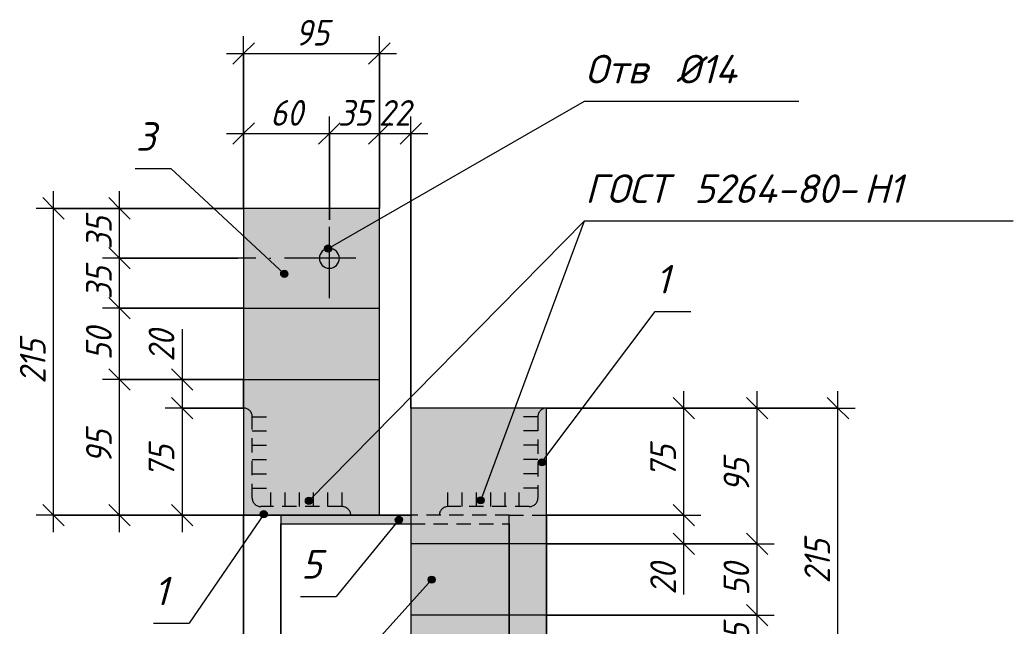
# Model space of a CAD drawing. Header units: millimetres. Extents: x 1214 to 43479, y -809 to 8550.
# Drawn here: x 41100 to 41796, y 2820 to 3245 of the extents above; entities that cross this region are included whole.
import ezdxf

# ---------------------------------------------------------------- set-up
doc = ezdxf.new("R2010")
doc.units = ezdxf.units.MM
for name, pattern in [('200_ШТРИХ_ш1п0_6_', [16, 10, -6]), ('50_200_ШТРИХ_1Т_ш5_п1_п1_', [70, 50, -10, 0, -10]), ('IMPORT-Невидимая', [39.122222, 28.222222, -10.9])]:
    doc.linetypes.add(name, pattern=pattern)
for name, color, linetype, lineweight in [('A-ANNO-DIMS', 7, 'Continuous', 9), ('A-ANNO-DIMS-10', 7, 'Continuous', 9), ('A-ANNO-NOTE', 7, 'Continuous', 9), ('A-DETL-1', 7, '200_ШТРИХ_ш1п0_6_', 5), ('A-DETL-2', 7, 'Continuous', 5), ('A-DETL-3', 7, 'Continuous', 20), ('A-DETL-4', 7, 'IMPORT-Невидимая', 5), ('A-DETL-CNTR', 7, '50_200_ШТРИХ_1Т_ш5_п1_п1_', 9)]:
    doc.layers.add(name, color=color, linetype=linetype, lineweight=lineweight)
doc.layers.add('A-DETL-GENF-1', color=7, linetype='Continuous', lineweight=9, true_color=0xffffff)
doc.styles.add('ISOCPEUR_I_1', font='isocpeui.ttf', dxfattribs={"width": 0.9, "height": 18})
doc.styles.add('ISOCPEUR_I_6', font='isocpeui.ttf', dxfattribs={"height": 20})
doc.dimstyles.new('ISO-1_8_0_9К_СРЕДНИЙ', dxfattribs={"dimscale": 304.8, "dimtxt": 17.927661, "dimasz": 0.049213, "dimexe": 0.03937, "dimexo": 0, "dimgap": 0, "dimtad": 1, "dimdec": 0, "dimzin": 0, "dimdsep": 46, "dimtxsty": 'ISOCPEUR_I_1', "dimblk1": 'OBLIQUE', "dimblk2": 'OBLIQUE', "dimsah": 1, "dimcen": 0.09, "dimdle": 0.03937, "dimazin": 0, "dimtfac": 1, "dimtdec": 4, "dimtix": 1, "dimtmove": 0, "dimatfit": 3, "dimfxl": 1, "dimtvp": 1, "dimtolj": 1, "dimtzin": 0, "dimarcsym": 2})
doc.dimstyles.new('ISO-1_8_0_9К_СРЕДНИЙ_1', dxfattribs={"dimscale": 304.8, "dimtxt": 17.927661, "dimasz": 0.049213, "dimexe": 0.03937, "dimexo": 0, "dimgap": 0, "dimtad": 1, "dimdec": 0, "dimzin": 0, "dimdsep": 46, "dimtxsty": 'ISOCPEUR_I_1', "dimblk1": 'OBLIQUE', "dimblk2": 'OBLIQUE', "dimsah": 1, "dimcen": 0.09, "dimdle": 0.03937, "dimazin": 0, "dimtfac": 1, "dimtdec": 4, "dimtix": 1, "dimtmove": 1, "dimatfit": 3, "dimfxl": 1, "dimtvp": 1, "dimtolj": 1, "dimtzin": 0, "dimarcsym": 2})

# ---------------------------------------------------------------- blocks, each defined once
blk = doc.blocks.new('DIMBLOCK311-АР1_Фахверк из 2-х уголков_Узлы')
at = {"layer": 'A-ANNO-DIMS-10'}
for p, q in [((41256.91, 3112.97), (41256.91, 3177.32)), ((41316.91, 3104.97), (41316.91, 3177.32)), ((41244.91, 3165.32), (41316.91, 3165.32)), ((41256.91, 3165.32), (41256.91, 3112.97)), ((41316.91, 3165.32), (41316.91, 3104.97))]:
    blk.add_line(p, q, dxfattribs=at)
at = {"layer": 'A-ANNO-DIMS-10', "lineweight": 20}
for p, q in [((41256.91, 3165.32), (41264.41, 3172.82)), ((41316.91, 3165.32), (41324.41, 3172.82)), ((41256.91, 3165.32), (41249.41, 3157.82)), ((41316.91, 3165.32), (41309.41, 3157.82))]:
    blk.add_line(p, q, dxfattribs=at)
at = {"layer": 'A-ANNO-DIMS-10', "color": 0, "insert": (41275.53, 3188.84), "char_height": 18, "width": 27.3052, "attachment_point": 1, "line_spacing_factor": 1.149209, "style": 'ISOCPEUR_I_1'}
blk.add_mtext('60', dxfattribs=at)
blk = doc.blocks.new('_Oblique')
at = {"color": 0, "linetype": 'ByBlock', "lineweight": -2}
blk.add_line((-0.5, -0.5), (0.5, 0.5), dxfattribs=at)
blk = doc.blocks.new('DIMBLOCK312-АР1_Фахверк из 2-х уголков_Узлы')
at = {"layer": 'A-ANNO-DIMS-10'}
for p, q in [((41316.91, 3104.97), (41316.91, 3177.32)), ((41351.91, 3112.97), (41351.91, 3177.32)), ((41316.91, 3165.32), (41363.91, 3165.32)), ((41316.91, 3165.32), (41316.91, 3104.97)), ((41351.91, 3165.32), (41351.91, 3112.97))]:
    blk.add_line(p, q, dxfattribs=at)
at = {"layer": 'A-ANNO-DIMS-10', "lineweight": 20}
for p, q in [((41316.91, 3165.32), (41324.41, 3172.82)), ((41351.91, 3165.32), (41359.41, 3172.82)), ((41316.91, 3165.32), (41309.41, 3157.82)), ((41351.91, 3165.32), (41344.41, 3157.82))]:
    blk.add_line(p, q, dxfattribs=at)
at = {"layer": 'A-ANNO-DIMS-10', "color": 0, "insert": (41323.03, 3188.84), "char_height": 18, "width": 27.3052, "attachment_point": 1, "line_spacing_factor": 1.149209, "style": 'ISOCPEUR_I_1'}
blk.add_mtext('35', dxfattribs=at)
blk = doc.blocks.new('DIMBLOCK313-АР1_Фахверк из 2-х уголков_Узлы')
at = {"layer": 'A-ANNO-DIMS-10', "lineweight": 20}
for p, q in [((41565.09, 2897.97), (41557.59, 2905.47)), ((41565.09, 2897.97), (41572.59, 2890.47)), ((41565.09, 2877.97), (41557.59, 2885.47)), ((41565.09, 2877.97), (41572.59, 2870.47))]:
    blk.add_line(p, q, dxfattribs=at)
at = {"layer": 'A-ANNO-DIMS-10'}
for p, q in [((41468.91, 2897.97), (41577.09, 2897.97)), ((41565.09, 2897.97), (41468.91, 2897.97)), ((41565.09, 2865.97), (41565.09, 2897.97)), ((41565.09, 2875.04), (41565.09, 2887.97)), ((41468.91, 2877.97), (41577.09, 2877.97)), ((41565.09, 2877.97), (41468.91, 2877.97)), ((41565.09, 2842.29), (41565.09, 2875.04))]:
    blk.add_line(p, q, dxfattribs=at)
at = {"layer": 'A-ANNO-DIMS-10', "color": 0, "insert": (41541.57, 2842.29), "char_height": 18, "width": 27.3052, "attachment_point": 1, "rotation": 90, "line_spacing_factor": 1.149209, "style": 'ISOCPEUR_I_1'}
blk.add_mtext('20', dxfattribs=at)
blk = doc.blocks.new('DIMBLOCK314-АР1_Фахверк из 2-х уголков_Узлы')
at = {"layer": 'A-ANNO-DIMS-10'}
for p, q in [((41565.09, 2897.97), (41565.09, 2984.97)), ((41468.91, 2972.97), (41577.09, 2972.97)), ((41565.09, 2972.97), (41468.91, 2972.97)), ((41468.91, 2897.97), (41577.09, 2897.97)), ((41565.09, 2897.97), (41468.91, 2897.97))]:
    blk.add_line(p, q, dxfattribs=at)
at = {"layer": 'A-ANNO-DIMS-10', "lineweight": 20}
for p, q in [((41565.09, 2972.97), (41557.59, 2980.47)), ((41565.09, 2972.97), (41572.59, 2965.47)), ((41565.09, 2897.97), (41557.59, 2905.47)), ((41565.09, 2897.97), (41572.59, 2890.47))]:
    blk.add_line(p, q, dxfattribs=at)
at = {"layer": 'A-ANNO-DIMS-10', "color": 0, "insert": (41541.57, 2924.1), "char_height": 18, "width": 27.3052, "attachment_point": 1, "rotation": 90, "line_spacing_factor": 1.149209, "style": 'ISOCPEUR_I_1'}
blk.add_mtext('75', dxfattribs=at)
blk = doc.blocks.new('DIMBLOCK315-АР1_Фахверк из 2-х уголков_Узлы')
at = {"layer": 'A-ANNO-DIMS-10'}
for p, q in [((41256.91, 2897.97), (41256.91, 2559.56)), ((41256.91, 2571.56), (41256.91, 2897.97)), ((41282.91, 2891.97), (41282.91, 2559.56)), ((41282.91, 2571.56), (41282.91, 2891.97)), ((41244.91, 2571.56), (41282.91, 2571.56)), ((41285.38, 2532.94), (41269.91, 2571.56)), ((41318.13, 2532.94), (41285.38, 2532.94))]:
    blk.add_line(p, q, dxfattribs=at)
at = {"layer": 'A-ANNO-DIMS-10', "lineweight": 20}
for p, q in [((41256.91, 2571.56), (41264.41, 2579.06)), ((41282.91, 2571.56), (41290.41, 2579.06)), ((41256.91, 2571.56), (41249.41, 2564.06)), ((41282.91, 2571.56), (41275.41, 2564.06))]:
    blk.add_line(p, q, dxfattribs=at)
at = {"layer": 'A-ANNO-DIMS-10', "color": 0, "insert": (41295.38, 2556.46), "char_height": 18, "width": 27.3052, "attachment_point": 1, "line_spacing_factor": 1.149209, "style": 'ISOCPEUR_I_1'}
blk.add_mtext('26', dxfattribs=at)
blk = doc.blocks.new('DIMBLOCK316-АР1_Фахверк из 2-х уголков_Узлы')
at = {"layer": 'A-ANNO-DIMS-10'}
for p, q in [((41282.91, 2891.97), (41282.91, 2559.56)), ((41282.91, 2571.56), (41282.91, 2891.97)), ((41442.91, 2891.97), (41442.91, 2559.56)), ((41442.91, 2571.56), (41442.91, 2891.97)), ((41282.91, 2571.56), (41442.91, 2571.56))]:
    blk.add_line(p, q, dxfattribs=at)
at = {"layer": 'A-ANNO-DIMS-10', "lineweight": 20}
for p, q in [((41282.91, 2571.56), (41290.41, 2579.06)), ((41442.91, 2571.56), (41450.41, 2579.06)), ((41282.91, 2571.56), (41275.41, 2564.06)), ((41442.91, 2571.56), (41435.41, 2564.06))]:
    blk.add_line(p, q, dxfattribs=at)
at = {"layer": 'A-ANNO-DIMS-10', "color": 0, "insert": (41347.57, 2595.08), "char_height": 18, "width": 36.8207, "attachment_point": 1, "line_spacing_factor": 1.149209, "style": 'ISOCPEUR_I_1'}
blk.add_mtext('160', dxfattribs=at)
blk = doc.blocks.new('DIMBLOCK317-АР1_Фахверк из 2-х уголков_Узлы')
at = {"layer": 'A-ANNO-DIMS-10'}
for p, q in [((41468.91, 2897.97), (41468.91, 2559.56)), ((41468.91, 2571.56), (41468.91, 2897.97)), ((41442.91, 2891.97), (41442.91, 2559.56)), ((41442.91, 2571.56), (41442.91, 2891.97)), ((41442.18, 2532.94), (41455.91, 2571.56)), ((41442.91, 2571.56), (41480.91, 2571.56)), ((41409.43, 2532.94), (41442.18, 2532.94))]:
    blk.add_line(p, q, dxfattribs=at)
at = {"layer": 'A-ANNO-DIMS-10', "lineweight": 20}
for p, q in [((41442.91, 2571.56), (41450.41, 2579.06)), ((41468.91, 2571.56), (41476.41, 2579.06)), ((41442.91, 2571.56), (41435.41, 2564.06)), ((41468.91, 2571.56), (41461.41, 2564.06))]:
    blk.add_line(p, q, dxfattribs=at)
at = {"layer": 'A-ANNO-DIMS-10', "color": 0, "insert": (41409.43, 2556.46), "char_height": 18, "width": 27.3052, "attachment_point": 1, "line_spacing_factor": 1.149209, "style": 'ISOCPEUR_I_1'}
blk.add_mtext('26', dxfattribs=at)
blk = doc.blocks.new('DIMBLOCK351-АР1_Фахверк из 2-х уголков_Узлы')
at = {"layer": 'A-ANNO-DIMS-10'}
for p, q in [((41256.91, 3112.97), (41256.91, 3233.52)), ((41351.91, 3112.97), (41351.91, 3233.52)), ((41244.91, 3221.52), (41363.91, 3221.52)), ((41256.91, 3221.52), (41256.91, 3112.97)), ((41351.91, 3221.52), (41351.91, 3112.97))]:
    blk.add_line(p, q, dxfattribs=at)
at = {"layer": 'A-ANNO-DIMS-10', "lineweight": 20}
for p, q in [((41256.91, 3221.52), (41264.41, 3229.02)), ((41351.91, 3221.52), (41359.41, 3229.02)), ((41256.91, 3221.52), (41249.41, 3214.02)), ((41351.91, 3221.52), (41344.41, 3214.02))]:
    blk.add_line(p, q, dxfattribs=at)
at = {"layer": 'A-ANNO-DIMS-10', "color": 0, "insert": (41293.03, 3245.04), "char_height": 18, "width": 27.3052, "attachment_point": 1, "line_spacing_factor": 1.149209, "style": 'ISOCPEUR_I_1'}
blk.add_mtext('95', dxfattribs=at)
blk = doc.blocks.new('DIMBLOCK352-АР1_Фахверк из 2-х уголков_Узлы')
at = {"layer": 'A-ANNO-DIMS-10'}
for p, q in [((41351.91, 3112.97), (41351.91, 3177.32)), ((41373.91, 2972.97), (41373.91, 3177.32)), ((41339.91, 3165.32), (41385.91, 3165.32)), ((41351.91, 3165.32), (41351.91, 3112.97)), ((41373.91, 3165.32), (41373.91, 2972.97))]:
    blk.add_line(p, q, dxfattribs=at)
at = {"layer": 'A-ANNO-DIMS-10', "lineweight": 20}
for p, q in [((41351.91, 3165.32), (41359.41, 3172.82)), ((41373.91, 3165.32), (41381.41, 3172.82)), ((41351.91, 3165.32), (41344.41, 3157.82)), ((41373.91, 3165.32), (41366.41, 3157.82))]:
    blk.add_line(p, q, dxfattribs=at)
at = {"layer": 'A-ANNO-DIMS-10', "color": 0, "insert": (41351.53, 3188.84), "char_height": 18, "width": 27.3052, "attachment_point": 1, "line_spacing_factor": 1.149209, "style": 'ISOCPEUR_I_1'}
blk.add_mtext('22', dxfattribs=at)
blk = doc.blocks.new('DIMBLOCK354-АР1_Фахверк из 2-х уголков_Узлы')
at = {"layer": 'A-ANNO-DIMS-10'}
for p, q in [((41213.92, 3028.31), (41213.92, 2995.55)), ((41213.92, 3004.97), (41213.92, 2972.97)), ((41256.91, 2992.97), (41201.92, 2992.97)), ((41213.92, 2995.55), (41213.92, 2982.97)), ((41213.92, 2992.97), (41256.91, 2992.97)), ((41256.91, 2972.97), (41201.92, 2972.97)), ((41213.92, 2972.97), (41256.91, 2972.97))]:
    blk.add_line(p, q, dxfattribs=at)
at = {"layer": 'A-ANNO-DIMS-10', "lineweight": 20}
for p, q in [((41213.92, 2992.97), (41206.42, 3000.47)), ((41213.92, 2992.97), (41221.42, 2985.47)), ((41213.92, 2972.97), (41206.42, 2980.47)), ((41213.92, 2972.97), (41221.42, 2965.47))]:
    blk.add_line(p, q, dxfattribs=at)
at = {"layer": 'A-ANNO-DIMS-10', "color": 0, "insert": (41190.4, 3005.55), "char_height": 18, "width": 27.3052, "attachment_point": 1, "rotation": 90, "line_spacing_factor": 1.149209, "style": 'ISOCPEUR_I_1'}
blk.add_mtext('20', dxfattribs=at)
blk = doc.blocks.new('DIMBLOCK355-АР1_Фахверк из 2-х уголков_Узлы')
at = {"layer": 'A-ANNO-DIMS-10', "lineweight": 20}
for p, q in [((41213.92, 2972.97), (41206.42, 2980.47)), ((41213.92, 2972.97), (41221.42, 2965.47)), ((41213.92, 2897.97), (41206.42, 2905.47)), ((41213.92, 2897.97), (41221.42, 2890.47))]:
    blk.add_line(p, q, dxfattribs=at)
at = {"layer": 'A-ANNO-DIMS-10'}
for p, q in [((41256.91, 2972.97), (41201.92, 2972.97)), ((41213.92, 2972.97), (41213.92, 2885.97)), ((41213.92, 2972.97), (41256.91, 2972.97)), ((41373.91, 2897.97), (41201.92, 2897.97)), ((41213.92, 2897.97), (41373.91, 2897.97))]:
    blk.add_line(p, q, dxfattribs=at)
at = {"layer": 'A-ANNO-DIMS-10', "color": 0, "insert": (41190.4, 2924.1), "char_height": 18, "width": 27.3052, "attachment_point": 1, "rotation": 90, "line_spacing_factor": 1.149209, "style": 'ISOCPEUR_I_1'}
blk.add_mtext('75', dxfattribs=at)
blk = doc.blocks.new('DIMBLOCK356-АР1_Фахверк из 2-х уголков_Узлы')
at = {"layer": 'A-ANNO-DIMS-10', "lineweight": 20}
for p, q in [((41170.04, 2992.97), (41162.54, 3000.47)), ((41170.04, 2992.97), (41177.54, 2985.47)), ((41170.04, 2897.97), (41162.54, 2905.47)), ((41170.04, 2897.97), (41177.54, 2890.47))]:
    blk.add_line(p, q, dxfattribs=at)
at = {"layer": 'A-ANNO-DIMS-10'}
for p, q in [((41256.91, 2992.97), (41158.04, 2992.97)), ((41170.04, 2885.97), (41170.04, 2992.97)), ((41170.04, 2992.97), (41256.91, 2992.97)), ((41256.91, 2897.97), (41158.04, 2897.97)), ((41170.04, 2897.97), (41256.91, 2897.97))]:
    blk.add_line(p, q, dxfattribs=at)
at = {"layer": 'A-ANNO-DIMS-10', "color": 0, "insert": (41146.53, 2934.1), "char_height": 18, "width": 27.3052, "attachment_point": 1, "rotation": 90, "line_spacing_factor": 1.149209, "style": 'ISOCPEUR_I_1'}
blk.add_mtext('95', dxfattribs=at)
blk = doc.blocks.new('DIMBLOCK357-АР1_Фахверк из 2-х уголков_Узлы')
at = {"layer": 'A-ANNO-DIMS-10', "lineweight": 20}
for p, q in [((41170.04, 3042.97), (41162.54, 3050.47)), ((41170.04, 3042.97), (41177.54, 3035.47)), ((41170.04, 2992.97), (41162.54, 3000.47)), ((41170.04, 2992.97), (41177.54, 2985.47))]:
    blk.add_line(p, q, dxfattribs=at)
at = {"layer": 'A-ANNO-DIMS-10'}
for p, q in [((41256.91, 3042.97), (41158.04, 3042.97)), ((41170.04, 2992.97), (41170.04, 3042.97)), ((41170.04, 3042.97), (41256.91, 3042.97)), ((41256.91, 2992.97), (41158.04, 2992.97)), ((41170.04, 2992.97), (41256.91, 2992.97))]:
    blk.add_line(p, q, dxfattribs=at)
at = {"layer": 'A-ANNO-DIMS-10', "color": 0, "insert": (41146.53, 3006.6), "char_height": 18, "width": 27.3052, "attachment_point": 1, "rotation": 90, "line_spacing_factor": 1.149209, "style": 'ISOCPEUR_I_1'}
blk.add_mtext('50', dxfattribs=at)
blk = doc.blocks.new('DIMBLOCK358-АР1_Фахверк из 2-х уголков_Узлы')
at = {"layer": 'A-ANNO-DIMS-10', "lineweight": 20}
for p, q in [((41170.04, 3077.97), (41162.54, 3085.47)), ((41170.04, 3077.97), (41177.54, 3070.47)), ((41170.04, 3042.97), (41162.54, 3050.47)), ((41170.04, 3042.97), (41177.54, 3035.47))]:
    blk.add_line(p, q, dxfattribs=at)
at = {"layer": 'A-ANNO-DIMS-10'}
for p, q in [((41252.91, 3077.97), (41158.04, 3077.97)), ((41170.04, 3042.97), (41170.04, 3077.97)), ((41170.04, 3077.97), (41252.91, 3077.97)), ((41256.91, 3042.97), (41158.04, 3042.97)), ((41170.04, 3042.97), (41256.91, 3042.97))]:
    blk.add_line(p, q, dxfattribs=at)
at = {"layer": 'A-ANNO-DIMS-10', "color": 0, "insert": (41146.53, 3049.1), "char_height": 18, "width": 27.3052, "attachment_point": 1, "rotation": 90, "line_spacing_factor": 1.149209, "style": 'ISOCPEUR_I_1'}
blk.add_mtext('35', dxfattribs=at)
blk = doc.blocks.new('DIMBLOCK359-АР1_Фахверк из 2-х уголков_Узлы')
at = {"layer": 'A-ANNO-DIMS-10'}
for p, q in [((41170.04, 3077.97), (41170.04, 3124.97)), ((41256.91, 3112.97), (41158.04, 3112.97)), ((41170.04, 3112.97), (41256.91, 3112.97)), ((41252.91, 3077.97), (41158.04, 3077.97)), ((41170.04, 3077.97), (41252.91, 3077.97))]:
    blk.add_line(p, q, dxfattribs=at)
at = {"layer": 'A-ANNO-DIMS-10', "lineweight": 20}
for p, q in [((41170.04, 3112.97), (41162.54, 3120.47)), ((41170.04, 3112.97), (41177.54, 3105.47)), ((41170.04, 3077.97), (41162.54, 3085.47)), ((41170.04, 3077.97), (41177.54, 3070.47))]:
    blk.add_line(p, q, dxfattribs=at)
at = {"layer": 'A-ANNO-DIMS-10', "color": 0, "insert": (41146.53, 3084.1), "char_height": 18, "width": 27.3052, "attachment_point": 1, "rotation": 90, "line_spacing_factor": 1.149209, "style": 'ISOCPEUR_I_1'}
blk.add_mtext('35', dxfattribs=at)
blk = doc.blocks.new('DIMBLOCK360-АР1_Фахверк из 2-х уголков_Узлы')
at = {"layer": 'A-ANNO-DIMS-10'}
for p, q in [((41123.76, 2885.97), (41123.76, 3124.97)), ((41256.91, 3112.97), (41111.76, 3112.97)), ((41123.76, 3112.97), (41256.91, 3112.97)), ((41256.91, 2897.97), (41111.76, 2897.97)), ((41123.76, 2897.97), (41256.91, 2897.97))]:
    blk.add_line(p, q, dxfattribs=at)
at = {"layer": 'A-ANNO-DIMS-10', "lineweight": 20}
for p, q in [((41123.76, 3112.97), (41116.26, 3120.47)), ((41123.76, 3112.97), (41131.26, 3105.47)), ((41123.76, 2897.97), (41116.26, 2905.47)), ((41123.76, 2897.97), (41131.26, 2890.47))]:
    blk.add_line(p, q, dxfattribs=at)
at = {"layer": 'A-ANNO-DIMS-10', "color": 0, "insert": (41100.24, 2990.13), "char_height": 18, "width": 36.8207, "attachment_point": 1, "rotation": 90, "line_spacing_factor": 1.149209, "style": 'ISOCPEUR_I_1'}
blk.add_mtext('215', dxfattribs=at)
blk = doc.blocks.new('DIMBLOCK363-АР1_Фахверк из 2-х уголков_Узлы')
at = {"layer": 'A-ANNO-DIMS-10', "lineweight": 20}
for p, q in [((41616.39, 2827.97), (41608.89, 2835.47)), ((41616.39, 2827.97), (41623.89, 2820.47)), ((41616.39, 2792.97), (41608.89, 2800.47)), ((41616.39, 2792.97), (41623.89, 2785.47))]:
    blk.add_line(p, q, dxfattribs=at)
at = {"layer": 'A-ANNO-DIMS-10'}
for p, q in [((41468.91, 2827.97), (41628.39, 2827.97)), ((41616.39, 2827.97), (41468.91, 2827.97)), ((41616.39, 2792.97), (41616.39, 2827.97)), ((41462.91, 2792.97), (41628.39, 2792.97)), ((41616.39, 2792.97), (41462.91, 2792.97))]:
    blk.add_line(p, q, dxfattribs=at)
at = {"layer": 'A-ANNO-DIMS-10', "color": 0, "insert": (41592.88, 2799.1), "char_height": 18, "width": 27.3052, "attachment_point": 1, "rotation": 90, "line_spacing_factor": 1.149209, "style": 'ISOCPEUR_I_1'}
blk.add_mtext('35', dxfattribs=at)
blk = doc.blocks.new('DIMBLOCK364-АР1_Фахверк из 2-х уголков_Узлы')
at = {"layer": 'A-ANNO-DIMS-10', "lineweight": 20}
for p, q in [((41616.39, 2877.97), (41608.89, 2885.47)), ((41616.39, 2877.97), (41623.89, 2870.47)), ((41616.39, 2827.97), (41608.89, 2835.47)), ((41616.39, 2827.97), (41623.89, 2820.47))]:
    blk.add_line(p, q, dxfattribs=at)
at = {"layer": 'A-ANNO-DIMS-10'}
for p, q in [((41468.91, 2877.97), (41628.39, 2877.97)), ((41616.39, 2877.97), (41468.91, 2877.97)), ((41616.39, 2827.97), (41616.39, 2877.97)), ((41468.91, 2827.97), (41628.39, 2827.97)), ((41616.39, 2827.97), (41468.91, 2827.97))]:
    blk.add_line(p, q, dxfattribs=at)
at = {"layer": 'A-ANNO-DIMS-10', "color": 0, "insert": (41592.88, 2841.6), "char_height": 18, "width": 27.3052, "attachment_point": 1, "rotation": 90, "line_spacing_factor": 1.149209, "style": 'ISOCPEUR_I_1'}
blk.add_mtext('50', dxfattribs=at)
blk = doc.blocks.new('DIMBLOCK365-АР1_Фахверк из 2-х уголков_Узлы')
at = {"layer": 'A-ANNO-DIMS-10'}
for p, q in [((41616.39, 2877.97), (41616.39, 2984.97)), ((41468.91, 2972.97), (41628.39, 2972.97)), ((41616.39, 2972.97), (41468.91, 2972.97)), ((41468.91, 2877.97), (41628.39, 2877.97)), ((41616.39, 2877.97), (41468.91, 2877.97))]:
    blk.add_line(p, q, dxfattribs=at)
at = {"layer": 'A-ANNO-DIMS-10', "lineweight": 20}
for p, q in [((41616.39, 2972.97), (41608.89, 2980.47)), ((41616.39, 2972.97), (41623.89, 2965.47)), ((41616.39, 2877.97), (41608.89, 2885.47)), ((41616.39, 2877.97), (41623.89, 2870.47))]:
    blk.add_line(p, q, dxfattribs=at)
at = {"layer": 'A-ANNO-DIMS-10', "color": 0, "insert": (41592.88, 2914.1), "char_height": 18, "width": 27.3052, "attachment_point": 1, "rotation": 90, "line_spacing_factor": 1.149209, "style": 'ISOCPEUR_I_1'}
blk.add_mtext('95', dxfattribs=at)
blk = doc.blocks.new('DIMBLOCK366-АР1_Фахверк из 2-х уголков_Узлы')
at = {"layer": 'A-ANNO-DIMS-10'}
for p, q in [((41673, 2745.97), (41673, 2984.97)), ((41468.91, 2972.97), (41685, 2972.97)), ((41673, 2972.97), (41468.91, 2972.97)), ((41468.91, 2757.97), (41685, 2757.97)), ((41673, 2757.97), (41468.91, 2757.97))]:
    blk.add_line(p, q, dxfattribs=at)
at = {"layer": 'A-ANNO-DIMS-10', "lineweight": 20}
for p, q in [((41673, 2972.97), (41665.5, 2980.47)), ((41673, 2972.97), (41680.5, 2965.47)), ((41673, 2757.97), (41665.5, 2765.47)), ((41673, 2757.97), (41680.5, 2750.47))]:
    blk.add_line(p, q, dxfattribs=at)
at = {"layer": 'A-ANNO-DIMS-10', "color": 0, "insert": (41649.49, 2850.13), "char_height": 18, "width": 36.8207, "attachment_point": 1, "rotation": 90, "line_spacing_factor": 1.149209, "style": 'ISOCPEUR_I_1'}
blk.add_mtext('215', dxfattribs=at)
blk = doc.blocks.new('_AT__Текстовая выноска1 - _AT__Текстовая выноска 2-25057220-АР1_Фахверк из 2-х уголков_Узлы')
at = {"layer": 'A-ANNO-NOTE'}
blk.add_line((0, 0), (15, 0), dxfattribs=at)
blk = doc.blocks.new('_AT__Текстовая выноска1 - _AT__Текстовая выноска 2-25057214-АР1_Фахверк из 2-х уголков_Узлы')
at = {"layer": 'A-ANNO-NOTE'}
blk.add_line((0, 0), (2.5, 0), dxfattribs=at)
blk = doc.blocks.new('_AT__Текстовая выноска1 - _AT__Текстовая выноска 2-25057221-АР1_Фахверк из 2-х уголков_Узлы')
at = {"layer": 'A-ANNO-NOTE'}
blk.add_line((0, 0), (30, 0), dxfattribs=at)
blk = doc.blocks.new('DIMBLOCK370-АР1_Фахверк из 2-х уголков_Узлы')
at = {"layer": 'A-ANNO-DIMS-10'}
for p, q in [((41256.91, 2897.97), (41256.91, 2504.56)), ((41256.91, 2516.56), (41256.91, 2897.97)), ((41468.91, 2757.97), (41468.91, 2504.56)), ((41468.91, 2516.56), (41468.91, 2757.97)), ((41244.91, 2516.56), (41480.91, 2516.56))]:
    blk.add_line(p, q, dxfattribs=at)
at = {"layer": 'A-ANNO-DIMS-10', "lineweight": 20}
for p, q in [((41256.91, 2516.56), (41264.41, 2524.06)), ((41468.91, 2516.56), (41476.41, 2524.06)), ((41256.91, 2516.56), (41249.41, 2509.06)), ((41468.91, 2516.56), (41461.41, 2509.06))]:
    blk.add_line(p, q, dxfattribs=at)
at = {"layer": 'A-ANNO-DIMS-10', "color": 0, "insert": (41347.57, 2540.08), "char_height": 18, "width": 36.8207, "attachment_point": 1, "line_spacing_factor": 1.149209, "style": 'ISOCPEUR_I_1'}
blk.add_mtext('212', dxfattribs=at)

msp = doc.modelspace()

# ---------------------------------------------------------------- hatches: boundary and pattern name
at = {"layer": 'A-ANNO-NOTE'}
h = msp.add_hatch(color=256, dxfattribs=at)
edge = h.paths.add_edge_path(flags=0)
edge.add_arc((41316.01054, 3084.80505), 2.5, 0, 360)
h = msp.add_hatch(color=256, dxfattribs=at)
edge = h.paths.add_edge_path(flags=0)
edge.add_arc((41285.35942, 3067.12705), 2.5, 0, 360)
h = msp.add_hatch(color=256, dxfattribs=at)
edge = h.paths.add_edge_path(flags=0)
edge.add_arc((41465.73511, 2935.00549), 2.5, 0, 360)
h = msp.add_hatch(color=256, dxfattribs=at)
edge = h.paths.add_edge_path(flags=0)
edge.add_arc((41302.60637, 2908.01978), 2.5, 0, 360)
h = msp.add_hatch(color=256, dxfattribs=at)
edge = h.paths.add_edge_path(flags=0)
edge.add_arc((41422.86531, 2908.34946), 2.5, 0, 360)
h = msp.add_hatch(color=256, dxfattribs=at)
edge = h.paths.add_edge_path(flags=0)
edge.add_arc((41270.97721, 2898.652), 2.5, 0, 360)
h = msp.add_hatch(color=256, dxfattribs=at)
edge = h.paths.add_edge_path(flags=0)
edge.add_arc((41365.58308, 2894.68082), 2.5, 0, 360)
h = msp.add_hatch(color=256, dxfattribs=at)
edge = h.paths.add_edge_path(flags=0)
edge.add_arc((41388.5167, 2852.79171), 2.5, 0, 360)
at = {"layer": 'A-DETL-GENF-1'}
h = msp.add_hatch(color=256, dxfattribs=at)
h.paths.add_polyline_path([(41468.90797, 2757.97263), (41468.90797, 2897.97263), (41442.90797, 2897.97263), (41442.90797, 2891.97263), (41373.90797, 2891.97263), (41373.90797, 2757.97263)], flags=0)
h.paths.add_polyline_path([(41408.90797, 2785.97263), (41407.09623, 2786.21115), (41405.40797, 2786.91045), (41403.95822, 2788.02288), (41402.84579, 2789.47263), (41402.14648, 2791.1609), (41401.90797, 2792.97263), (41402.14648, 2794.78436), (41402.84579, 2796.47263), (41403.95822, 2797.92238), (41405.40797, 2799.03481), (41407.09623, 2799.73411), (41408.90797, 2799.97263), (41410.7197, 2799.73411), (41412.40797, 2799.03481), (41413.85771, 2797.92238), (41414.97014, 2796.47263), (41415.66945, 2794.78436), (41415.90797, 2792.97263), (41415.66945, 2791.1609), (41414.97014, 2789.47263), (41413.85771, 2788.02288), (41412.40797, 2786.91045), (41410.7197, 2786.21115)], flags=0)
h.paths.add_polyline_path([(41393.90797, 2897.97263), (41394.11241, 2899.52555), (41394.71181, 2900.97263), (41395.66532, 2902.21527), (41396.90797, 2903.16878), (41398.35505, 2903.76819), (41399.90797, 2903.97263), (41456.90797, 2903.97263), (41458.46088, 2904.17708), (41459.90797, 2904.77648), (41461.15061, 2905.72999), (41462.10412, 2906.97263), (41462.70352, 2908.41972), (41462.90797, 2909.97263), (41462.90797, 2966.97263), (41463.11241, 2968.52555), (41463.71181, 2969.97263), (41464.66532, 2971.21527), (41465.90797, 2972.16878), (41467.35505, 2972.76819), (41468.90797, 2972.97263), (41373.90797, 2972.97263), (41373.90797, 2897.97263), (41392.40983, 2897.97263)], flags=0)
h.paths.add_polyline_path([(41343.96602, 2897.97263), (41351.90797, 2897.97263), (41351.90797, 3112.97263), (41256.90797, 3112.97263), (41256.90797, 2972.97263), (41258.46088, 2972.76819), (41259.90797, 2972.16878), (41261.15061, 2971.21527), (41262.10412, 2969.97263), (41262.70352, 2968.52555), (41262.90797, 2966.97263), (41262.90797, 2909.97263), (41263.11241, 2908.41972), (41263.71181, 2906.97263), (41264.66532, 2905.72999), (41265.90797, 2904.77648), (41267.35505, 2904.17708), (41268.90797, 2903.97263), (41325.90797, 2903.97263), (41327.46088, 2903.76819), (41328.90797, 2903.16878), (41330.15061, 2902.21527), (41331.10412, 2900.97263), (41331.70352, 2899.52555), (41331.90797, 2897.97263)], flags=0)
h.paths.add_polyline_path([(41316.90797, 3070.97263), (41315.09623, 3071.21115), (41313.40797, 3071.91045), (41311.95822, 3073.02288), (41310.84579, 3074.47263), (41310.14648, 3076.1609), (41309.90797, 3077.97263), (41310.14648, 3079.78436), (41310.84579, 3081.47263), (41311.95822, 3082.92238), (41313.40797, 3084.03481), (41315.09623, 3084.73411), (41316.90797, 3084.97263), (41318.7197, 3084.73411), (41320.40797, 3084.03481), (41321.85771, 3082.92238), (41322.97014, 3081.47263), (41323.66945, 3079.78436), (41323.90797, 3077.97263), (41323.66945, 3076.1609), (41322.97014, 3074.47263), (41321.85771, 3073.02288), (41320.40797, 3071.91045), (41318.7197, 3071.21115)], flags=0)
for points in [[(41316.90797, 3070.97263), (41318.7197, 3071.21115), (41320.40797, 3071.91045), (41321.85771, 3073.02288), (41322.97014, 3074.47263), (41323.66945, 3076.1609), (41323.90797, 3077.97263), (41323.66945, 3079.78436), (41322.97014, 3081.47263), (41321.85771, 3082.92238), (41320.40797, 3084.03481), (41318.7197, 3084.73411), (41316.90797, 3084.97263), (41315.09623, 3084.73411), (41313.40797, 3084.03481), (41311.95822, 3082.92238), (41310.84579, 3081.47263), (41310.14648, 3079.78436), (41309.90797, 3077.97263), (41310.14648, 3076.1609), (41310.84579, 3074.47263), (41311.95822, 3073.02288), (41313.40797, 3071.91045), (41315.09623, 3071.21115)], [(41268.90797, 2897.97263), (41331.90797, 2897.97263), (41331.70352, 2899.52555), (41331.10412, 2900.97263), (41330.15061, 2902.21527), (41328.90797, 2903.16878), (41327.46088, 2903.76819), (41325.90797, 2903.97263), (41268.90797, 2903.97263), (41267.35505, 2904.17708), (41265.90797, 2904.77648), (41264.66532, 2905.72999), (41263.71181, 2906.97263), (41263.11241, 2908.41972), (41262.90797, 2909.97263), (41262.90797, 2966.97263), (41262.70352, 2968.52555), (41262.10412, 2969.97263), (41261.15061, 2971.21527), (41259.90797, 2972.16878), (41258.46088, 2972.76819), (41256.90797, 2972.97263), (41256.90797, 2897.97263), (41267.35505, 2897.97263)], [(41393.90797, 2897.97263), (41468.90797, 2897.97263), (41468.90797, 2972.97263), (41467.35505, 2972.76819), (41465.90797, 2972.16878), (41464.66532, 2971.21527), (41463.71181, 2969.97263), (41463.11241, 2968.52555), (41462.90797, 2966.97263), (41462.90797, 2909.97263), (41462.70352, 2908.41972), (41462.10412, 2906.97263), (41461.15061, 2905.72999), (41459.90797, 2904.77648), (41458.46088, 2904.17708), (41456.90797, 2903.97263), (41399.90797, 2903.97263), (41398.35505, 2903.76819), (41396.90797, 2903.16878), (41395.66532, 2902.21527), (41394.71181, 2900.97263), (41394.11241, 2899.52555)], [(41282.90797, 2891.97263), (41442.90797, 2891.97263), (41442.90797, 2897.97263), (41282.90797, 2897.97263)]]:
    msp.add_hatch(color=256, dxfattribs=at).paths.add_polyline_path(points, flags=0)

# ---------------------------------------------------------------- linework, layer by layer
at = {"layer": 'A-ANNO-NOTE'}
for p, q in [((41316.01054, 3084.80505), (41495.63959, 3188.00497)), ((41285.35942, 3067.12705), (41205.89971, 3140.78051)), ((41302.60637, 2908.01978), (41495.63959, 3104.23651)), ((41422.86531, 2908.34946), (41495.63959, 3104.23651)), ((41465.73511, 2935.00549), (41544.91622, 3040.78051)), ((41270.97721, 2898.652), (41218.68476, 2822.30139)), ((41365.58308, 2894.68082), (41321.72607, 2841.02126)), ((41388.5167, 2852.79171), (41321.72607, 2778.73444))]:
    msp.add_line(p, q, dxfattribs=at)
for centre in [(41316.01054, 3084.80505), (41285.35942, 3067.12705), (41465.73511, 2935.00549), (41302.60637, 2908.01978), (41422.86531, 2908.34946), (41270.97721, 2898.652), (41365.58308, 2894.68082), (41388.5167, 2852.79171)]:
    msp.add_circle(centre, 2.5, dxfattribs=at)
at = {"layer": 'A-DETL-1'}
for p, q in [((41256.90797, 2972.97263), (41256.90797, 2897.97263)), ((41468.90797, 2897.97263), (41468.90797, 2972.97263)), ((41262.90797, 2909.97263), (41262.90797, 2966.97263)), ((41462.90797, 2966.97263), (41462.90797, 2909.97263)), ((41325.90797, 2903.97263), (41268.90797, 2903.97263)), ((41456.90797, 2903.97263), (41399.90797, 2903.97263)), ((41256.90797, 2897.97263), (41282.90797, 2897.97263)), ((41442.90797, 2897.97263), (41373.90797, 2897.97263)), ((41442.90797, 2897.97263), (41468.90797, 2897.97263)), ((41442.90797, 2891.97263), (41442.90797, 2897.97263)), ((41373.90797, 2891.97263), (41442.90797, 2891.97263))]:
    msp.add_line(p, q, dxfattribs=at)
for centre, start, end in [((41256.90797, 2966.97263), 0, 90), ((41468.90797, 2966.97263), 90, 180), ((41268.90797, 2909.97263), 180, 270), ((41456.90797, 2909.97263), 270, 0), ((41325.90797, 2897.97263), 360, 90), ((41399.90797, 2897.97263), 90, 180)]:
    msp.add_arc(centre, 6, start, end, dxfattribs=at)
at = {"layer": 'A-DETL-2'}
for p, q in [((41262.90797, 2966.97263), (41272.90797, 2966.97263)), ((41462.90797, 2966.97263), (41452.90797, 2966.97263)), ((41262.90797, 2956.97263), (41272.90797, 2956.97263)), ((41462.90797, 2956.97263), (41452.90797, 2956.97263)), ((41262.90797, 2946.97263), (41272.90797, 2946.97263)), ((41462.90797, 2946.97263), (41452.90797, 2946.97263)), ((41262.90797, 2936.97263), (41272.90797, 2936.97263)), ((41462.90797, 2936.97263), (41452.90797, 2936.97263)), ((41262.90797, 2926.97263), (41272.90797, 2926.97263)), ((41462.90797, 2926.97263), (41452.90797, 2926.97263)), ((41262.90797, 2916.97263), (41272.90797, 2916.97263)), ((41275.90797, 2903.97263), (41275.90797, 2913.97263)), ((41285.90797, 2903.97263), (41285.90797, 2913.97263)), ((41295.90797, 2903.97263), (41295.90797, 2913.97263)), ((41305.90797, 2903.97263), (41305.90797, 2913.97263)), ((41315.90797, 2903.97263), (41315.90797, 2913.97263)), ((41325.90797, 2903.97263), (41325.90797, 2913.97263)), ((41399.90797, 2903.97263), (41399.90797, 2913.97263)), ((41409.90797, 2903.97263), (41409.90797, 2913.97263)), ((41419.90797, 2903.97263), (41419.90797, 2913.97263)), ((41429.90797, 2903.97263), (41429.90797, 2913.97263)), ((41439.90797, 2903.97263), (41439.90797, 2913.97263)), ((41449.90797, 2903.97263), (41449.90797, 2913.97263)), ((41462.90797, 2916.97263), (41452.90797, 2916.97263)), ((41373.90797, 2897.97263), (41282.90797, 2897.97263)), ((41282.90797, 2897.97263), (41282.90797, 2891.97263)), ((41282.90797, 2891.97263), (41373.90797, 2891.97263))]:
    msp.add_line(p, q, dxfattribs=at)
for start, end in [(90, 270), (270, 90)]:
    msp.add_arc((41316.90797, 3077.97263), 7, start, end, dxfattribs=at)
at = {"layer": 'A-DETL-3'}
for p, q in [((41351.90797, 3112.97263), (41256.90797, 3112.97263)), ((41256.90797, 3112.97263), (41256.90797, 2897.97263)), ((41351.90797, 2897.97263), (41351.90797, 3112.97263)), ((41256.90797, 3042.97263), (41351.90797, 3042.97263)), ((41256.90797, 2992.97263), (41351.90797, 2992.97263)), ((41468.90797, 2972.97263), (41373.90797, 2972.97263)), ((41373.90797, 2972.97263), (41373.90797, 2757.97263)), ((41468.90797, 2757.97263), (41468.90797, 2972.97263)), ((41256.90797, 2897.97263), (41351.90797, 2897.97263)), ((41468.90797, 2877.97263), (41373.90797, 2877.97263)), ((41468.90797, 2827.97263), (41373.90797, 2827.97263))]:
    msp.add_line(p, q, dxfattribs=at)
at = {"layer": 'A-DETL-4'}
msp.add_line((41256.90797, 2972.97263), (41256.90797, 2992.97263), dxfattribs=at)
at = {"layer": 'A-DETL-CNTR'}
for p, q in [((41316.90797, 3049.97263), (41316.90797, 3104.97263)), ((41335.5225, 3077.97263), (41252.90818, 3077.97263))]:
    msp.add_line(p, q, dxfattribs=at)

# ---------------------------------------------------------------- block references
at = {"layer": 'A-ANNO-NOTE', "xscale": 10, "yscale": 10, "zscale": 10}
for name, p in [('_AT__Текстовая выноска1 - _AT__Текстовая выноска 2-25057220-АР1_Фахверк из 2-х уголков_Узлы', (41495.63959, 3188.00497)), ('_AT__Текстовая выноска1 - _AT__Текстовая выноска 2-25057214-АР1_Фахверк из 2-х уголков_Узлы', (41180.89971, 3140.78051)), ('_AT__Текстовая выноска1 - _AT__Текстовая выноска 2-25057221-АР1_Фахверк из 2-х уголков_Узлы', (41495.63959, 3104.23651)), ('_AT__Текстовая выноска1 - _AT__Текстовая выноска 2-25057214-АР1_Фахверк из 2-х уголков_Узлы', (41544.91622, 3040.78051)), ('_AT__Текстовая выноска1 - _AT__Текстовая выноска 2-25057214-АР1_Фахверк из 2-х уголков_Узлы', (41296.72607, 2841.02126)), ('_AT__Текстовая выноска1 - _AT__Текстовая выноска 2-25057214-АР1_Фахверк из 2-х уголков_Узлы', (41193.68476, 2822.30139))]:
    msp.add_blockref(name, p, dxfattribs=at)

# ---------------------------------------------------------------- texts
at = {"layer": 'A-ANNO-NOTE', "char_height": 20, "attachment_point": 1, "style": 'ISOCPEUR_I_6'}
for s, insert, width in [('Отв', (41496.04977, 3220.53177), 61.7299375), (' Ø14', (41546.98206, 3220.53177), 74.5569375), ('\\fISOCPEUR|b0|i1|c204|p34|;3', (41181.30989, 3173.30731), 17.637125), ('ГОСТ', (41496.04977, 3136.76331), 76.962), (' 5264-80-', (41559.54977, 3136.76331), 159.5358125), ('\\fISOCPEUR|b0|i1|c204|p34|;Н', (41691.17998, 3136.76331), 20.843875), ('\\fISOCPEUR|b0|i1|c204|p34|;1', (41708.37789, 3136.76331), 12.827), ('\\fISOCPEUR|b0|i1|c204|p34|;1', (41545.3264, 3073.30731), 12.827), ('\\fISOCPEUR|b0|i1|c204|p34|;5', (41297.13624, 2873.54806), 17.637125), ('\\fISOCPEUR|b0|i1|c204|p34|;1', (41194.09494, 2854.8282), 12.827)]:
    msp.add_mtext(s, dxfattribs=dict(at, insert=insert, width=width))

# ---------------------------------------------------------------- dimensions: what is measured, and where the dimension line sits
at = {"layer": 'A-ANNO-DIMS'}
for base, p1, p2, override, picture, middle in [((41351.90797, 3221.52353), (41256.90797, 3112.97263), (41351.90797, 3112.97263), {"dimpost": '<>', "dimfxl": 95}, 'DIMBLOCK351-АР1_Фахверк из 2-х уголков_Узлы', (41304.40797, 3230.52353)), ((41316.90797, 3165.32444), (41256.90797, 3112.97263), (41316.90797, 3104.97263), {"dimpost": '<>', "dimfxl": 60.530984}, 'DIMBLOCK311-АР1_Фахверк из 2-х уголков_Узлы', (41286.90797, 3174.32444)), ((41351.90797, 3165.32444), (41316.90797, 3104.97263), (41351.90797, 3112.97263), {"dimpost": '<>', "dimfxl": 35.902646}, 'DIMBLOCK312-АР1_Фахверк из 2-х уголков_Узлы', (41334.40797, 3174.32444)), ((41373.90797, 3165.32444), (41351.90797, 3112.97263), (41373.90797, 2972.97263), {"dimpost": '<>', "dimfxl": 141.71803}, 'DIMBLOCK352-АР1_Фахверк из 2-х уголков_Узлы', (41362.90797, 3174.32444)), ((41468.90797, 2516.56017), (41256.90797, 2897.97263), (41468.90797, 2757.97263), {"dimpost": '<>', "dimfxl": 254.055112}, 'DIMBLOCK370-АР1_Фахверк из 2-х уголков_Узлы', (41362.90797, 2525.56017)), ((41442.90797, 2571.56017), (41282.90797, 2891.97263), (41442.90797, 2891.97263), {"dimpost": '<>', "dimfxl": 160}, 'DIMBLOCK316-АР1_Фахверк из 2-х уголков_Узлы', (41362.90797, 2580.56017))]:
    dim = msp.add_linear_dim(base=base, p1=p1, p2=p2, dimstyle='ISO-1_8_0_9К_СРЕДНИЙ', override=override, dxfattribs=at)
    dim.commit()
    dim.dimension.update_dxf_attribs({"geometry": picture, "text_midpoint": middle})
for base, p1, p2, override, picture, middle in [((41123.7554, 3112.97263), (41256.90797, 2897.97263), (41256.90797, 3112.97263), {"dimpost": '<>', "dimfxl": 215}, 'DIMBLOCK360-АР1_Фахверк из 2-х уголков_Узлы', (41114.7554, 3005.47263)), ((41170.04184, 3112.97263), (41252.90818, 3077.97263), (41256.90797, 3112.97263), {"dimpost": '<>', "dimfxl": 35.227805}, 'DIMBLOCK359-АР1_Фахверк из 2-х уголков_Узлы', (41161.04184, 3095.47263)), ((41170.04184, 3077.97263), (41256.90797, 3042.97263), (41252.90818, 3077.97263), {"dimpost": '<>', "dimfxl": 35.227805}, 'DIMBLOCK358-АР1_Фахверк из 2-х уголков_Узлы', (41161.04184, 3060.47263)), ((41170.04184, 3042.97263), (41256.90797, 2992.97263), (41256.90797, 3042.97263), {"dimpost": '<>', "dimfxl": 50}, 'DIMBLOCK357-АР1_Фахверк из 2-х уголков_Узлы', (41161.04184, 3017.97263)), ((41170.04184, 2992.97263), (41256.90797, 2897.97263), (41256.90797, 2992.97263), {"dimpost": '<>', "dimfxl": 95}, 'DIMBLOCK356-АР1_Фахверк из 2-х уголков_Узлы', (41161.04184, 2945.47263)), ((41565.08706, 2972.97263), (41468.90797, 2897.97263), (41468.90797, 2972.97263), {"dimpost": '<>', "dimfxl": 75}, 'DIMBLOCK314-АР1_Фахверк из 2-х уголков_Узлы', (41555.97115, 2935.47263)), ((41616.39213, 2972.97263), (41468.90797, 2877.97263), (41468.90797, 2972.97263), {"dimpost": '<>', "dimfxl": 95}, 'DIMBLOCK365-АР1_Фахверк из 2-х уголков_Узлы', (41607.39213, 2925.47263)), ((41673.00429, 2972.97263), (41468.90797, 2757.97263), (41468.90797, 2972.97263), {"dimpost": '<>', "dimfxl": 215}, 'DIMBLOCK366-АР1_Фахверк из 2-х уголков_Узлы', (41664.00429, 2865.47263)), ((41213.91549, 2897.97263), (41256.90797, 2972.97263), (41373.90797, 2897.97263), {"dimpost": '<>', "dimfxl": 138.974818}, 'DIMBLOCK355-АР1_Фахверк из 2-х уголков_Узлы', (41204.79958, 2935.47263)), ((41616.39213, 2877.97263), (41468.90797, 2827.97263), (41468.90797, 2877.97263), {"dimpost": '<>', "dimfxl": 50}, 'DIMBLOCK364-АР1_Фахверк из 2-х уголков_Узлы', (41607.39213, 2852.97263)), ((41616.39213, 2827.97263), (41462.90775, 2792.97263), (41468.90797, 2827.97263), {"dimpost": '<>', "dimfxl": 35.510598}, 'DIMBLOCK363-АР1_Фахверк из 2-х уголков_Узлы', (41607.39213, 2810.47263))]:
    dim = msp.add_linear_dim(base=base, p1=p1, p2=p2, angle=90, dimstyle='ISO-1_8_0_9К_СРЕДНИЙ', override=override, dxfattribs=at)
    dim.commit()
    dim.dimension.update_dxf_attribs({"geometry": picture, "text_midpoint": middle})
for base, p1, p2, picture, middle in [((41213.91549, 2972.97263), (41256.90797, 2992.97263), (41256.90797, 2972.97263), 'DIMBLOCK354-АР1_Фахверк из 2-х уголков_Узлы', (41202.39929, 3019.20657)), ((41565.08706, 2897.97263), (41468.90797, 2877.97263), (41468.90797, 2897.97263), 'DIMBLOCK313-АР1_Фахверк из 2-х уголков_Узлы', (41553.57086, 2855.94006))]:
    dim = msp.add_linear_dim(base=base, p1=p1, p2=p2, angle=90, dimstyle='ISO-1_8_0_9К_СРЕДНИЙ_1', override={"dimpost": '<>', "dimfxl": 20}, dxfattribs=at)
    dim.commit()
    dim.dimension.update_dxf_attribs({"geometry": picture, "text_midpoint": middle, "dimtype": 160, "text_rotation": 90})
for base, p1, p2, picture, middle in [((41282.90797, 2571.56017), (41256.90797, 2897.97263), (41282.90797, 2891.97263), 'DIMBLOCK315-АР1_Фахверк из 2-х уголков_Узлы', (41309.03022, 2544.45611)), ((41468.90797, 2571.56017), (41442.90797, 2891.97263), (41468.90797, 2897.97263), 'DIMBLOCK317-АР1_Фахверк из 2-х уголков_Узлы', (41423.08181, 2544.45611))]:
    dim = msp.add_linear_dim(base=base, p1=p1, p2=p2, dimstyle='ISO-1_8_0_9К_СРЕДНИЙ_1', override={"dimpost": '<>', "dimfxl": 26.683328}, dxfattribs=at)
    dim.commit()
    dim.dimension.update_dxf_attribs({"geometry": picture, "text_midpoint": middle, "dimtype": 160})

doc.saveas('drawing.dxf')
